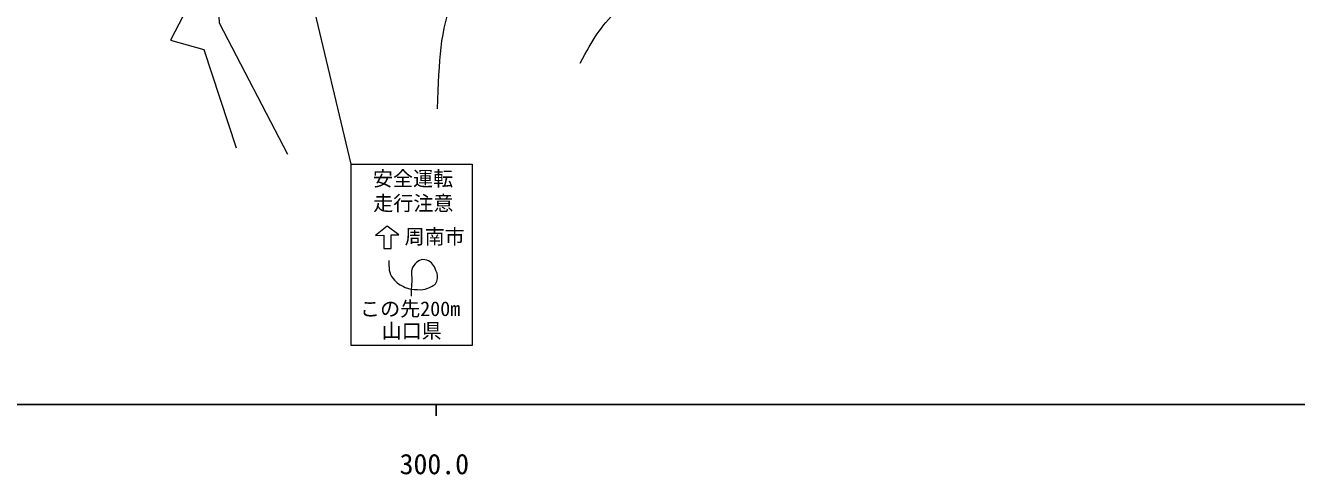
# Model space of a CAD drawing. Units: millimetres, scale not verified. Extents: x 40000 to 680000, y 20000 to 380000.
# Drawn here: x 331148 to 445224, y 198715 to 239021 of the extents above; entities that cross this region are included whole.
import ezdxf
from ezdxf.enums import TextEntityAlignment as Align

# ---------------------------------------------------------------- set-up
doc = ezdxf.new("R2010")
doc.units = ezdxf.units.MM
doc.header["$LTSCALE"] = 1000
for name, color, linetype, lineweight in [('M-BGD', 7, 'Continuous', 13), ('M-STR-STRC', 7, 'Continuous', 13), ('M-TTL-BAND', 7, 'Continuous', 25)]:
    doc.layers.add(name, color=color, linetype=linetype, lineweight=lineweight)
doc.styles.add('ＭＳ ゴシック', font='')
doc.styles.add('ＭＳ 明朝', font='')
doc.styles.get('ＭＳ ゴシック').set_extended_font_data('MS Gothic')
doc.styles.get('ＭＳ 明朝').set_extended_font_data('MS Mincho')

msp = doc.modelspace()

# ---------------------------------------------------------------- linework, layer by layer
at = {"layer": 'M-BGD'}
for points in [[(341404, 249751), (346057, 241350), (344172, 237701), (347152, 236850), (350070, 228033)], [(354691, 227425), (348550, 239221), (348124, 248950)]]:
    msp.add_lwpolyline(points, dxfattribs=at)
for points, knots in [([(368140, 231527), (368311, 236205), (368310, 238088), (369630, 242006), (370794, 245462), (371699, 247397), (373886, 250316), (375652, 252672), (377108, 253591), (379156, 255707), (380689, 257292), (381171, 257792), (383068, 259776)], [0, 0, 0, 0, 1, 1, 1, 2, 2, 2, 3, 3, 3, 4, 4, 4, 4]), ([(380924, 235631), (382185, 237873), (382642, 238810), (384289, 240374), (385630, 241648), (386526, 242226), (388140, 243131), (390015, 244182), (391204, 244499), (393207, 245279), (395675, 246240), (397096, 246678), (399612, 247509), (401058, 247986), (401841, 248385), (403341, 248644), (405576, 249028), (406870, 248971), (409138, 248968), (414183, 248961), (417001, 248570), (422029, 248157), (424887, 247922), (426500, 247837), (429325, 247347), (432197, 246848), (433760, 246336), (436582, 245603), (441059, 244441), (443483, 243477), (447972, 242360), (450747, 241671), (452298, 241208), (455134, 240847), (456716, 240646), (457629, 240516), (459215, 240685), (461448, 240924), (462665, 241324), (464836, 241901), (466998, 242476), (468176, 242913), (470308, 243590), (472356, 244240), (473005, 244454), (475538, 245293)], [0, 0, 0, 0, 1, 1, 1, 2, 2, 2, 3, 3, 3, 4, 4, 4, 5, 5, 5, 6, 6, 6, 7, 7, 7, 8, 8, 8, 9, 9, 9, 10, 10, 10, 11, 11, 11, 12, 12, 12, 13, 13, 13, 14, 14, 14, 15, 15, 15, 15])]:
    msp.add_open_spline(points, degree=3, knots=knots, dxfattribs=at)
at = {"layer": 'M-STR-STRC'}
for p, q in [((360391, 226572), (352727, 258644)), ((360391, 226572), (371250, 226572)), ((360391, 210283), (360391, 226572)), ((371250, 226572), (371250, 210283)), ((363615, 221008), (362555, 220172)), ((362555, 220172), (363316, 220204)), ((363316, 220204), (363316, 218989)), ((364672, 220219), (363615, 221008)), ((363962, 218989), (363962, 220219)), ((363962, 220219), (364672, 220219)), ((363316, 218989), (363962, 218989)), ((371250, 210283), (360391, 210283))]:
    msp.add_line(p, q, dxfattribs=at)
msp.add_open_spline([(363765, 217925), (363771, 217260), (363744, 216823), (364135, 216304), (364455, 215880), (364758, 215734), (365241, 215513), (365640, 215330), (365907, 215319), (366345, 215309), (366708, 215300), (366934, 215293), (367265, 215441), (367628, 215604), (367927, 215694), (368068, 216065), (368203, 216420), (368143, 216685), (367993, 217034), (367801, 217480), (367629, 217816), (367166, 217962), (366696, 218109), (366290, 217876), (366001, 217476), (365660, 217004), (365864, 216577), (365818, 215996), (365778, 215498), (365772, 215327), (365759, 214719)], degree=3, knots=[0, 0, 0, 0, 1, 1, 1, 2, 2, 2, 3, 3, 3, 4, 4, 4, 5, 5, 5, 6, 6, 6, 7, 7, 7, 8, 8, 8, 9, 9, 9, 10, 10, 10, 10], dxfattribs=at)
at = {"layer": 'M-TTL-BAND'}
for p, q in [((40000, 205000), (579000, 205000)), ((368000, 205000), (368000, 204000))]:
    msp.add_line(p, q, dxfattribs=at)

# ---------------------------------------------------------------- texts
at = {"layer": 'M-STR-STRC', "style": 'ＭＳ 明朝'}
for s, p in [('安全運転', (362330, 224216)), ('走行注意', (362357, 222007)), ('周南市', (365173, 219013)), ('この先200m', (361175, 212542)), ('山口県', (363109, 210555))]:
    msp.add_text(s, height=1320, dxfattribs=at).set_placement(p, align=Align.BOTTOM_LEFT)
at = {"layer": 'M-TTL-BAND', "style": 'ＭＳ ゴシック'}
msp.add_text('300.0', height=1833, dxfattribs=at).set_placement((367844, 198195), align=Align.BOTTOM_CENTER)

doc.saveas('drawing.dxf')
